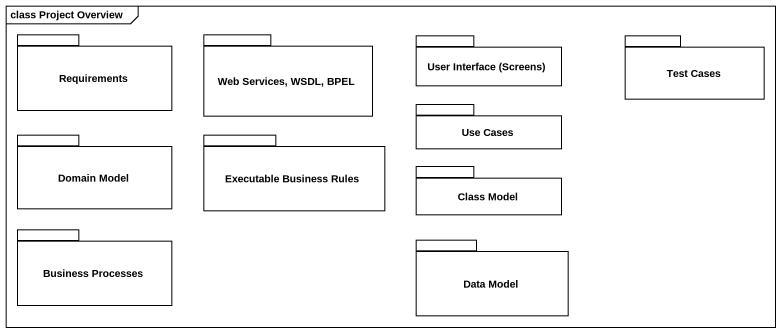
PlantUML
@startuml
mainframe class Project Overview
package Requirements {
}
package "Web Services, WSDL, BPEL" as Web_Services_WSDL_BPEL {
}
package "User Interface (Screens)" as User_Interface_Screens {
}
package "Test Cases" as Test_Cases {
}
package "Use Cases" as Use_Cases {
}
package "Domain Model" as Domain_Model {
}
package "Executable Business Rules" as Executable_Business_Rules {
}
package "Class Model" as Class_Model {
}
package "Business Processes" as Business_Processes {
}
package "Data Model" as Data_Model {
}
@enduml
